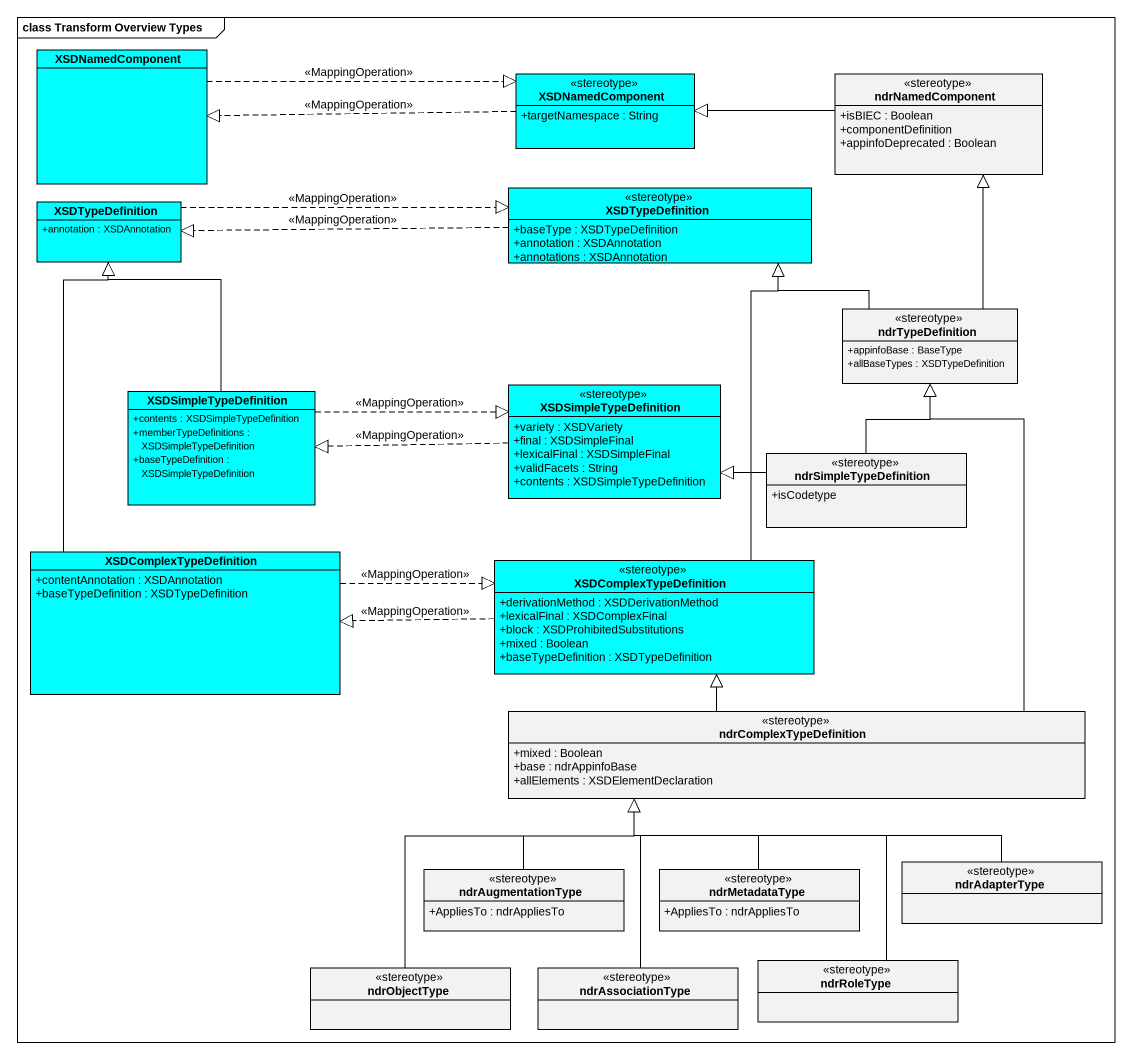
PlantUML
@startuml
mainframe class Transform Overview Types
hide circle
hide empty members
skinparam classAttributeIconSize 0
class XSDNamedComponent #00FFFF
class "XSDNamedComponent" as XSDNamedComponent_2 <<stereotype>> #00FFFF {
  +targetNamespace : String
}
class ndrNamedComponent <<stereotype>> {
  +isBIEC : Boolean
  +componentDefinition
  +appinfoDeprecated : Boolean
}
class XSDTypeDefinition #00FFFF {
  +annotation : XSDAnnotation
}
class "XSDTypeDefinition" as XSDTypeDefinition_2 <<stereotype>> #00FFFF {
  +baseType : XSDTypeDefinition
  +annotation : XSDAnnotation
  +annotations : XSDAnnotation
}
class ndrTypeDefinition <<stereotype>> {
  +appinfoBase : BaseType
  +allBaseTypes : XSDTypeDefinition
}
class XSDSimpleTypeDefinition #00FFFF {
  +contents : XSDSimpleTypeDefinition
  +memberTypeDefinitions : XSDSimpleTypeDefinition
  +baseTypeDefinition : XSDSimpleTypeDefinition
}
class "XSDSimpleTypeDefinition" as XSDSimpleTypeDefinition_2 <<stereotype>> #00FFFF {
  +variety : XSDVariety
  +final : XSDSimpleFinal
  +lexicalFinal : XSDSimpleFinal
  +validFacets : String
  +contents : XSDSimpleTypeDefinition
}
class ndrSimpleTypeDefinition <<stereotype>> {
  +isCodetype
}
class XSDComplexTypeDefinition #00FFFF {
  +contentAnnotation : XSDAnnotation
  +baseTypeDefinition : XSDTypeDefinition
}
class "XSDComplexTypeDefinition" as XSDComplexTypeDefinition_2 <<stereotype>> #00FFFF {
  +derivationMethod : XSDDerivationMethod
  +lexicalFinal : XSDComplexFinal
  +block : XSDProhibitedSubstitutions
  +mixed : Boolean
  +baseTypeDefinition : XSDTypeDefinition
}
class ndrComplexTypeDefinition <<stereotype>> {
  +mixed : Boolean
  +base : ndrAppinfoBase
  +allElements : XSDElementDeclaration
}
class ndrAugmentationType <<stereotype>> {
  +AppliesTo : ndrAppliesTo
}
class ndrMetadataType <<stereotype>> {
  +AppliesTo : ndrAppliesTo
}
class ndrAdapterType <<stereotype>>
class ndrObjectType <<stereotype>>
class ndrAssociationType <<stereotype>>
class ndrRoleType <<stereotype>>
XSDNamedComponent .right.|> XSDNamedComponent_2 : <<MappingOperation>>
XSDNamedComponent_2 .left.|> XSDNamedComponent : <<MappingOperation>>
ndrNamedComponent -left-|> XSDNamedComponent_2
XSDTypeDefinition .right.|> XSDTypeDefinition_2 : <<MappingOperation>>
XSDTypeDefinition_2 .left.|> XSDTypeDefinition : <<MappingOperation>>
ndrTypeDefinition -up-|> ndrNamedComponent
ndrTypeDefinition -left-|> XSDTypeDefinition_2
XSDSimpleTypeDefinition -up-|> XSDTypeDefinition
XSDSimpleTypeDefinition .right.|> XSDSimpleTypeDefinition_2 : <<MappingOperation>>
XSDSimpleTypeDefinition_2 .left.|> XSDSimpleTypeDefinition : <<MappingOperation>>
ndrSimpleTypeDefinition -up-|> ndrTypeDefinition
ndrSimpleTypeDefinition -left-|> XSDSimpleTypeDefinition_2
XSDComplexTypeDefinition -up-|> XSDTypeDefinition
XSDComplexTypeDefinition .right.|> XSDComplexTypeDefinition_2 : <<MappingOperation>>
XSDComplexTypeDefinition_2 -up-|> XSDTypeDefinition_2
XSDComplexTypeDefinition_2 .left.|> XSDComplexTypeDefinition : <<MappingOperation>>
ndrComplexTypeDefinition -up-|> ndrTypeDefinition
ndrComplexTypeDefinition -up-|> XSDComplexTypeDefinition_2
ndrAugmentationType -right-|> ndrComplexTypeDefinition
ndrMetadataType -up-|> ndrComplexTypeDefinition
ndrAdapterType -up-|> ndrComplexTypeDefinition
ndrObjectType -up-|> ndrComplexTypeDefinition
ndrAssociationType -up-|> ndrComplexTypeDefinition
ndrRoleType -up-|> ndrComplexTypeDefinition
@enduml
